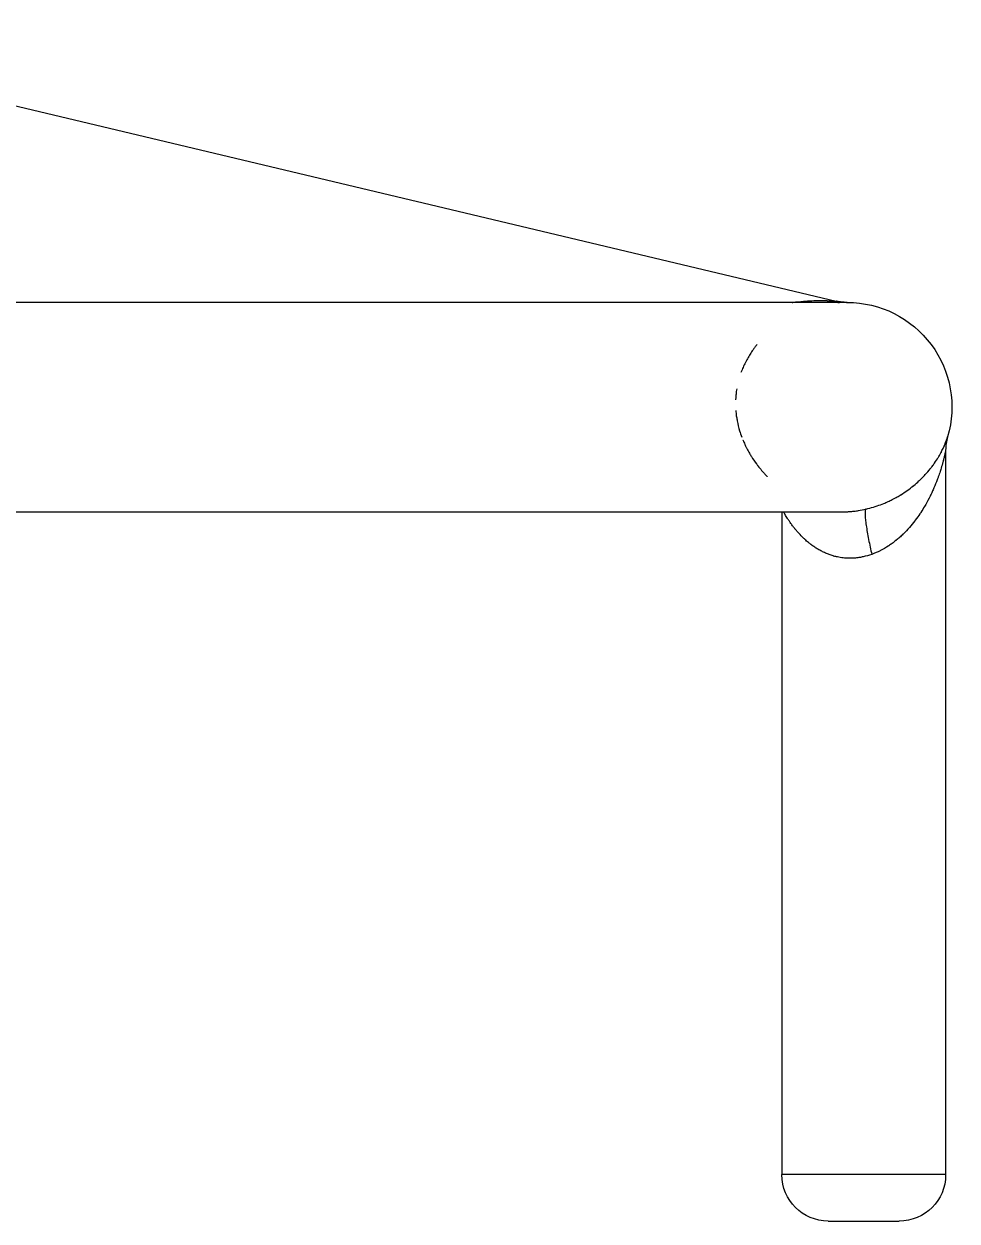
# Model space of a CAD drawing. Header units: millimetres. Extents: x 553637 to 584936, y 5008 to 53898.
# Drawn here: x 562515.8 to 562636.4, y 32642.7 to 32797.4 of the extents above; entities that cross this region are included whole.
import ezdxf

# ---------------------------------------------------------------- set-up
doc = ezdxf.new("R2010")
doc.units = ezdxf.units.MM
doc.header["$LTSCALE"] = 10
doc.header["$MEASUREMENT"] = 0
doc.layers.add('2', color=2, linetype='Continuous')

msp = doc.modelspace()

# ---------------------------------------------------------------- linework, layer by layer
at = {"layer": '2'}
for p, q in [((562470.37, 32797.42), (562620.72, 32761.59)), ((562622.17, 32761.43), (562213.42, 32761.43)), ((562634.89, 32742.33), (562634.89, 32648.7)), ((562213.42, 32734.36), (562621.52, 32734.36)), ((562613.72, 32734.36), (562613.72, 32648.7)), ((562634.89, 32648.7), (562613.72, 32648.7)), ((562619.72, 32642.7), (562628.89, 32642.7))]:
    msp.add_line(p, q, dxfattribs=at)
at = {"layer": '2', "extrusion": (0, 0, -1)}
for centre, radius, start, end in [((-562622.17, 32747.9), 13.53, 90, 196.5717), ((-562619.72, 32648.7), 6, 270, 0), ((-562628.89, 32648.7), 6, 180, 270)]:
    msp.add_arc(centre, radius, start, end, dxfattribs=at)
at = {"layer": '2'}
for points, knots in [([(562615.06, 32761.43), (562615.08, 32761.43), (562615.11, 32761.44), (562615.13, 32761.44), (562615.59, 32761.5), (562616.06, 32761.55), (562616.51, 32761.59), (562616.59, 32761.59), (562616.68, 32761.6), (562616.76, 32761.6), (562617.13, 32761.63), (562617.49, 32761.65), (562617.85, 32761.66), (562617.9, 32761.66), (562617.95, 32761.66), (562618, 32761.66), (562618.38, 32761.67), (562618.75, 32761.67), (562619.1, 32761.67), (562619.13, 32761.66), (562619.15, 32761.66), (562619.17, 32761.66), (562619.35, 32761.66), (562619.51, 32761.66), (562619.67, 32761.65), (562619.69, 32761.65), (562619.7, 32761.65), (562619.72, 32761.65), (562619.88, 32761.64), (562620.03, 32761.64), (562620.16, 32761.63), (562620.17, 32761.63), (562620.19, 32761.63), (562620.2, 32761.63), (562620.26, 32761.62), (562620.31, 32761.62), (562620.36, 32761.62), (562620.38, 32761.62), (562620.39, 32761.62), (562620.4, 32761.62), (562620.45, 32761.61), (562620.49, 32761.61), (562620.53, 32761.61), (562620.54, 32761.61), (562620.56, 32761.61), (562620.57, 32761.61), (562620.6, 32761.6), (562620.62, 32761.6), (562620.65, 32761.6), (562620.68, 32761.6), (562620.7, 32761.6), (562620.71, 32761.6), (562620.71, 32761.6), (562620.72, 32761.59), (562620.72, 32761.59)], [0.91671219, 0.91671219, 0.91671219, 0.91671219, 0.91748168, 0.91748168, 0.91748168, 0.93442558, 0.93442558, 0.93442558, 0.9375, 0.9375, 0.9375, 0.95124636, 0.95124636, 0.95124636, 0.953125, 0.953125, 0.953125, 0.96778669, 0.96778669, 0.96778669, 0.96875, 0.96875, 0.96875, 0.97584517, 0.97584517, 0.97584517, 0.9765625, 0.9765625, 0.9765625, 0.98366394, 0.98366394, 0.98366394, 0.984375, 0.984375, 0.984375, 0.98744696, 0.98744696, 0.98744696, 0.98828125, 0.98828125, 0.98828125, 0.99111832, 0.99111832, 0.99111832, 0.9921875, 0.9921875, 0.9921875, 0.99468624, 0.99468624, 0.99468624, 0.99816808, 0.99816808, 0.99816808, 1, 1, 1, 1]), ([(562615.06, 32761.43), (562615.08, 32761.43), (562615.11, 32761.44), (562615.13, 32761.44), (562615.59, 32761.5), (562616.06, 32761.55), (562616.51, 32761.59)], [0.91671219, 0.91671219, 0.91671219, 0.91671219, 0.91748168, 0.91748168, 0.91748168, 0.93442557, 0.93442557, 0.93442557, 0.93442557]), ([(562619.46, 32761.66), (562619.53, 32761.66), (562619.6, 32761.65), (562619.67, 32761.65), (562619.69, 32761.65), (562619.7, 32761.65), (562619.72, 32761.65), (562619.88, 32761.64), (562620.03, 32761.64), (562620.16, 32761.63), (562620.17, 32761.63), (562620.19, 32761.63), (562620.2, 32761.63), (562620.26, 32761.62), (562620.31, 32761.62), (562620.36, 32761.62), (562620.38, 32761.62), (562620.39, 32761.62), (562620.4, 32761.62), (562620.45, 32761.61), (562620.49, 32761.61), (562620.53, 32761.61), (562620.54, 32761.61), (562620.55, 32761.61), (562620.56, 32761.61)], [0.97269562, 0.97269562, 0.97269562, 0.97269562, 0.97584517, 0.97584517, 0.97584517, 0.9765625, 0.9765625, 0.9765625, 0.98366394, 0.98366394, 0.98366394, 0.984375, 0.984375, 0.984375, 0.98744696, 0.98744696, 0.98744696, 0.98828125, 0.98828125, 0.98828125, 0.99111832, 0.99111832, 0.99111832, 0.99196945, 0.99196945, 0.99196945, 0.99196945]), ([(562620.72, 32761.59), (562621.15, 32761.49), (562621.6, 32761.44), (562622.06, 32761.43), (562622.06, 32761.43), (562622.07, 32761.43)], [0, 0, 0, 0, 1.342558, 1.342558, 1.366059, 1.366059, 1.366059, 1.366059]), ([(562622.13, 32761.43), (562622.13, 32761.43), (562622.12, 32761.43), (562622.12, 32761.43), (562622.11, 32761.43), (562622.1, 32761.43), (562622.08, 32761.43), (562622.05, 32761.43), (562622.03, 32761.43), (562621.99, 32761.43), (562621.98, 32761.43), (562621.96, 32761.43), (562621.95, 32761.43), (562621.93, 32761.43), (562621.9, 32761.43), (562621.87, 32761.43), (562621.83, 32761.43), (562621.78, 32761.43), (562621.73, 32761.42), (562621.65, 32761.42), (562621.57, 32761.42), (562621.48, 32761.41), (562621.45, 32761.41), (562621.41, 32761.41), (562621.38, 32761.41), (562621.25, 32761.4), (562621.12, 32761.39), (562620.97, 32761.38)], [0.5001021, 0.5001021, 0.5001021, 0.5001021, 0.50295142, 0.50295142, 0.50295142, 0.5082466, 0.5082466, 0.5082466, 0.51349697, 0.51349697, 0.51349697, 0.515625, 0.515625, 0.515625, 0.51869856, 0.51869856, 0.51869856, 0.52381885, 0.52381885, 0.52381885, 0.53125, 0.53125, 0.53125, 0.53385718, 0.53385718, 0.53385718, 0.54369392, 0.54369392, 0.54369392, 0.54369392]), ([(562610.53, 32756), (562610.48, 32755.94), (562610.43, 32755.87), (562610.37, 32755.8), (562610.28, 32755.69), (562610.2, 32755.58), (562610.11, 32755.46), (562609.97, 32755.27), (562609.84, 32755.08), (562609.71, 32754.89), (562609.59, 32754.7), (562609.46, 32754.5), (562609.35, 32754.29), (562609.23, 32754.09), (562609.12, 32753.89), (562609.01, 32753.67), (562608.9, 32753.46), (562608.8, 32753.25), (562608.71, 32753.02), (562608.66, 32752.93), (562608.62, 32752.83), (562608.58, 32752.73), (562608.53, 32752.6), (562608.48, 32752.48), (562608.44, 32752.35)], [0.73135587, 0.73135587, 0.73135587, 0.73135587, 0.734375, 0.734375, 0.734375, 0.73934301, 0.73934301, 0.73934301, 0.74722213, 0.74722213, 0.74722213, 0.75498936, 0.75498936, 0.75498936, 0.76263973, 0.76263973, 0.76263973, 0.77015925, 0.77015925, 0.77015925, 0.7734375, 0.7734375, 0.7734375, 0.77758438, 0.77758438, 0.77758438, 0.77758438]), ([(562607.89, 32750.28), (562607.85, 32750.04), (562607.82, 32749.8), (562607.8, 32749.57), (562607.78, 32749.39), (562607.77, 32749.21), (562607.76, 32749.03), (562607.75, 32748.97), (562607.75, 32748.91), (562607.75, 32748.86)], [0.79951957, 0.79951957, 0.79951957, 0.79951957, 0.80688435, 0.80688435, 0.80688435, 0.8125, 0.8125, 0.8125, 0.81437487, 0.81437487, 0.81437487, 0.81437487]), ([(562607.77, 32747.47), (562607.79, 32747.23), (562607.81, 32747.01), (562607.84, 32746.78), (562607.87, 32746.6), (562607.9, 32746.43), (562607.93, 32746.26), (562607.93, 32746.21), (562607.94, 32746.16), (562607.95, 32746.12), (562608.04, 32745.67), (562608.14, 32745.25), (562608.26, 32744.85), (562608.35, 32744.56), (562608.44, 32744.29), (562608.54, 32744.03)], [0.8297008, 0.8297008, 0.8297008, 0.8297008, 0.83752748, 0.83752748, 0.83752748, 0.84375, 0.84375, 0.84375, 0.84549183, 0.84549183, 0.84549183, 0.86183844, 0.86183844, 0.86183844, 0.87323682, 0.87323682, 0.87323682, 0.87323682]), ([(562608.69, 32743.65), (562608.77, 32743.46), (562608.85, 32743.27), (562608.94, 32743.08), (562608.97, 32743.01), (562609, 32742.94), (562609.04, 32742.87), (562609.09, 32742.76), (562609.15, 32742.64), (562609.21, 32742.53), (562609.31, 32742.33), (562609.42, 32742.13), (562609.54, 32741.93), (562609.62, 32741.79), (562609.7, 32741.65), (562609.79, 32741.51), (562610, 32741.18), (562610.21, 32740.87), (562610.43, 32740.58), (562610.5, 32740.48), (562610.56, 32740.39), (562610.63, 32740.3), (562610.79, 32740.1), (562610.95, 32739.91), (562611.11, 32739.72), (562611.22, 32739.59), (562611.34, 32739.46), (562611.46, 32739.33), (562611.57, 32739.2), (562611.69, 32739.08), (562611.8, 32738.97)], [0.87870207, 0.87870207, 0.87870207, 0.87870207, 0.88731256, 0.88731256, 0.88731256, 0.890625, 0.890625, 0.890625, 0.89602615, 0.89602615, 0.89602615, 0.90625, 0.90625, 0.90625, 0.91373751, 0.91373751, 0.91373751, 0.93180909, 0.93180909, 0.93180909, 0.9375, 0.9375, 0.9375, 0.95024047, 0.95024047, 0.95024047, 0.95959332, 0.95959332, 0.95959332, 0.96875, 0.96875, 0.96875, 0.96875]), ([(562624.58, 32734.71), (562624.67, 32734.73), (562624.76, 32734.76), (562624.85, 32734.78), (562625.17, 32734.86), (562625.47, 32734.94), (562625.77, 32735.04), (562625.86, 32735.07), (562625.95, 32735.1), (562626.04, 32735.13), (562626.34, 32735.23), (562626.63, 32735.34), (562626.91, 32735.45), (562626.99, 32735.49), (562627.06, 32735.52), (562627.14, 32735.55), (562627.25, 32735.6), (562627.35, 32735.64), (562627.46, 32735.69), (562627.64, 32735.77), (562627.81, 32735.86), (562627.99, 32735.95), (562628.05, 32735.98), (562628.11, 32736.01), (562628.17, 32736.04), (562628.28, 32736.1), (562628.39, 32736.16), (562628.5, 32736.22), (562628.67, 32736.32), (562628.84, 32736.41), (562629, 32736.51), (562629.03, 32736.53), (562629.07, 32736.55), (562629.1, 32736.57), (562629.39, 32736.75), (562629.66, 32736.93), (562629.92, 32737.12), (562630.2, 32737.32), (562630.47, 32737.52), (562630.73, 32737.73), (562630.74, 32737.74), (562630.76, 32737.76), (562630.78, 32737.77), (562631.01, 32737.96), (562631.23, 32738.15), (562631.43, 32738.35), (562631.48, 32738.39), (562631.52, 32738.43), (562631.56, 32738.47), (562631.74, 32738.64), (562631.91, 32738.8), (562632.07, 32738.97), (562632.14, 32739.04), (562632.2, 32739.11), (562632.26, 32739.18), (562632.49, 32739.43), (562632.69, 32739.67), (562632.89, 32739.92), (562632.98, 32740.02), (562633.06, 32740.13), (562633.14, 32740.24), (562633.25, 32740.38), (562633.35, 32740.52), (562633.44, 32740.66), (562633.62, 32740.91), (562633.78, 32741.16), (562633.93, 32741.4), (562633.95, 32741.43), (562633.97, 32741.47), (562633.99, 32741.5), (562634.11, 32741.72), (562634.23, 32741.93), (562634.34, 32742.14), (562634.44, 32742.32), (562634.53, 32742.51), (562634.61, 32742.68), (562634.63, 32742.73), (562634.65, 32742.78), (562634.68, 32742.83), (562634.73, 32742.95), (562634.77, 32743.05), (562634.81, 32743.16), (562634.82, 32743.17), (562634.83, 32743.19), (562634.83, 32743.2)], [0.2152678, 0.2152678, 0.2152678, 0.2152678, 0.21875, 0.21875, 0.21875, 0.2307283, 0.2307283, 0.2307283, 0.234375, 0.234375, 0.234375, 0.2465938, 0.2465938, 0.2465938, 0.25, 0.25, 0.25, 0.2546605, 0.2546605, 0.2546605, 0.2628151, 0.2628151, 0.2628151, 0.265625, 0.265625, 0.265625, 0.2710616, 0.2710616, 0.2710616, 0.279402, 0.279402, 0.279402, 0.28125, 0.28125, 0.28125, 0.2963331, 0.2963331, 0.2963331, 0.3125, 0.3125, 0.3125, 0.3135889, 0.3135889, 0.3135889, 0.328125, 0.328125, 0.328125, 0.3311365, 0.3311365, 0.3311365, 0.34375, 0.34375, 0.34375, 0.3489301, 0.3489301, 0.3489301, 0.366956, 0.366956, 0.366956, 0.375, 0.375, 0.375, 0.3852273, 0.3852273, 0.3852273, 0.4037688, 0.4037688, 0.4037688, 0.40625, 0.40625, 0.40625, 0.422614, 0.422614, 0.422614, 0.4375, 0.4375, 0.4375, 0.4418471, 0.4418471, 0.4418471, 0.451653, 0.451653, 0.451653, 0.453125, 0.453125, 0.453125, 0.453125]), ([(562625.77, 32735.04), (562625.86, 32735.07), (562625.95, 32735.1), (562626.04, 32735.13), (562626.34, 32735.23), (562626.63, 32735.34), (562626.91, 32735.45), (562626.99, 32735.49), (562627.06, 32735.52), (562627.14, 32735.55), (562627.25, 32735.6), (562627.35, 32735.64), (562627.46, 32735.69), (562627.64, 32735.77), (562627.81, 32735.86), (562627.99, 32735.95), (562628.05, 32735.98), (562628.11, 32736.01), (562628.17, 32736.04), (562628.28, 32736.1), (562628.39, 32736.16), (562628.5, 32736.22), (562628.67, 32736.32), (562628.84, 32736.41), (562629, 32736.51), (562629.03, 32736.53), (562629.07, 32736.55), (562629.1, 32736.57), (562629.39, 32736.75), (562629.66, 32736.93), (562629.92, 32737.12), (562630.2, 32737.32), (562630.47, 32737.52), (562630.73, 32737.73), (562630.74, 32737.74), (562630.76, 32737.76), (562630.78, 32737.77), (562631.01, 32737.96), (562631.23, 32738.15), (562631.43, 32738.35), (562631.48, 32738.39), (562631.52, 32738.43), (562631.56, 32738.47), (562631.74, 32738.64), (562631.91, 32738.8), (562632.07, 32738.97), (562632.14, 32739.04), (562632.2, 32739.11), (562632.26, 32739.18), (562632.49, 32739.43), (562632.69, 32739.67), (562632.89, 32739.92), (562632.98, 32740.02), (562633.06, 32740.13), (562633.14, 32740.24), (562633.25, 32740.38), (562633.35, 32740.52), (562633.44, 32740.66), (562633.62, 32740.91), (562633.78, 32741.16), (562633.93, 32741.4), (562633.95, 32741.43), (562633.97, 32741.47), (562633.99, 32741.5), (562634.11, 32741.72), (562634.23, 32741.93), (562634.34, 32742.14), (562634.44, 32742.32), (562634.53, 32742.51), (562634.61, 32742.68), (562634.63, 32742.73), (562634.65, 32742.78), (562634.68, 32742.83), (562634.73, 32742.95), (562634.77, 32743.05), (562634.81, 32743.16), (562634.82, 32743.17), (562634.83, 32743.19), (562634.83, 32743.2)], [0.2307283, 0.2307283, 0.2307283, 0.2307283, 0.234375, 0.234375, 0.234375, 0.2465938, 0.2465938, 0.2465938, 0.25, 0.25, 0.25, 0.2546605, 0.2546605, 0.2546605, 0.2628151, 0.2628151, 0.2628151, 0.265625, 0.265625, 0.265625, 0.2710616, 0.2710616, 0.2710616, 0.279402, 0.279402, 0.279402, 0.28125, 0.28125, 0.28125, 0.2963331, 0.2963331, 0.2963331, 0.3125, 0.3125, 0.3125, 0.3135889, 0.3135889, 0.3135889, 0.328125, 0.328125, 0.328125, 0.3311365, 0.3311365, 0.3311365, 0.34375, 0.34375, 0.34375, 0.3489301, 0.3489301, 0.3489301, 0.366956, 0.366956, 0.366956, 0.375, 0.375, 0.375, 0.3852273, 0.3852273, 0.3852273, 0.4037688, 0.4037688, 0.4037688, 0.40625, 0.40625, 0.40625, 0.422614, 0.422614, 0.422614, 0.4375, 0.4375, 0.4375, 0.4418471, 0.4418471, 0.4418471, 0.451653, 0.451653, 0.451653, 0.453125, 0.453125, 0.453125, 0.453125]), ([(562634.95, 32743.49), (562634.92, 32743.42), (562634.89, 32743.34), (562634.86, 32743.26), (562634.85, 32743.23), (562634.84, 32743.21), (562634.83, 32743.18), (562634.82, 32743.17), (562634.82, 32743.16), (562634.81, 32743.15)], [0.53638991, 0.53638991, 0.53638991, 0.53638991, 0.54457796, 0.54457796, 0.54457796, 0.546875, 0.546875, 0.546875, 0.54806097, 0.54806097, 0.54806097, 0.54806097]), ([(562634.83, 32743.2), (562634.87, 32743.29), (562634.9, 32743.37), (562634.93, 32743.45), (562634.96, 32743.52), (562634.98, 32743.58), (562635, 32743.63), (562635.01, 32743.66), (562635.02, 32743.68), (562635.03, 32743.7), (562635.04, 32743.74), (562635.05, 32743.78), (562635.07, 32743.81), (562635.08, 32743.84), (562635.09, 32743.87), (562635.1, 32743.9)], [0.453125, 0.453125, 0.453125, 0.453125, 0.46160462, 0.46160462, 0.46160462, 0.46875, 0.46875, 0.46875, 0.4717427, 0.4717427, 0.4717427, 0.47690371, 0.47690371, 0.47690371, 0.48211945, 0.48211945, 0.48211945, 0.48211945]), ([(562634.83, 32743.2), (562634.87, 32743.29), (562634.9, 32743.37), (562634.93, 32743.45), (562634.95, 32743.5), (562634.97, 32743.54), (562634.98, 32743.58)], [0.453125, 0.453125, 0.453125, 0.453125, 0.46160462, 0.46160462, 0.46160462, 0.46655526, 0.46655526, 0.46655526, 0.46655526]), ([(562635.03, 32743.7), (562635.04, 32743.74), (562635.05, 32743.78), (562635.07, 32743.81), (562635.08, 32743.84), (562635.09, 32743.87), (562635.1, 32743.9)], [0.47174278, 0.47174278, 0.47174278, 0.47174278, 0.47690371, 0.47690371, 0.47690371, 0.48211945, 0.48211945, 0.48211945, 0.48211945]), ([(562635.1, 32743.9), (562635.1, 32743.91), (562635.1, 32743.92), (562635.11, 32743.93), (562635.12, 32743.97), (562635.13, 32744), (562635.14, 32744.01), (562635.14, 32744.03), (562635.14, 32744.03), (562635.14, 32744.04)], [0.48211945, 0.48211945, 0.48211945, 0.48211945, 0.484375, 0.484375, 0.484375, 0.49266119, 0.49266119, 0.49266119, 0.4979792, 0.4979792, 0.4979792, 0.4979792]), ([(562634.89, 32742.32), (562634.89, 32742.31), (562634.89, 32742.3), (562634.89, 32742.29), (562634.88, 32742.27), (562634.87, 32742.23), (562634.86, 32742.18), (562634.86, 32742.16), (562634.86, 32742.15), (562634.85, 32742.13), (562634.84, 32742.09), (562634.83, 32742.04), (562634.82, 32742), (562634.82, 32741.97), (562634.81, 32741.94), (562634.8, 32741.91), (562634.8, 32741.89), (562634.8, 32741.87), (562634.79, 32741.84), (562634.77, 32741.76), (562634.75, 32741.66), (562634.72, 32741.56), (562634.72, 32741.53), (562634.71, 32741.51), (562634.71, 32741.48), (562634.67, 32741.35), (562634.64, 32741.2), (562634.6, 32741.06), (562634.57, 32740.95), (562634.54, 32740.84), (562634.51, 32740.73), (562634.5, 32740.68), (562634.49, 32740.64), (562634.48, 32740.59), (562634.41, 32740.34), (562634.33, 32740.08), (562634.25, 32739.82), (562634.23, 32739.74), (562634.2, 32739.66), (562634.17, 32739.58), (562634.1, 32739.35), (562634.02, 32739.11), (562633.93, 32738.88), (562633.89, 32738.76), (562633.85, 32738.64), (562633.8, 32738.52), (562633.67, 32738.16), (562633.53, 32737.81), (562633.37, 32737.45), (562633.3, 32737.28), (562633.23, 32737.12), (562633.15, 32736.95), (562633.06, 32736.76), (562632.97, 32736.57), (562632.87, 32736.38), (562632.7, 32736.02), (562632.51, 32735.67), (562632.31, 32735.32), (562632.26, 32735.23), (562632.21, 32735.14), (562632.16, 32735.05), (562632.01, 32734.8), (562631.85, 32734.54), (562631.68, 32734.29), (562631.64, 32734.23), (562631.61, 32734.18), (562631.57, 32734.12), (562631.38, 32733.84), (562631.18, 32733.56), (562630.97, 32733.29), (562630.95, 32733.26), (562630.93, 32733.23), (562630.91, 32733.21), (562630.69, 32732.91), (562630.45, 32732.62), (562630.2, 32732.34), (562629.95, 32732.05), (562629.68, 32731.77), (562629.4, 32731.49), (562629.39, 32731.48), (562629.37, 32731.47), (562629.36, 32731.46), (562629.22, 32731.32), (562629.07, 32731.18), (562628.92, 32731.05), (562628.79, 32730.93), (562628.65, 32730.82), (562628.51, 32730.7), (562628.49, 32730.69), (562628.47, 32730.67), (562628.45, 32730.65), (562628.29, 32730.52), (562628.13, 32730.4), (562627.97, 32730.28), (562627.83, 32730.18), (562627.69, 32730.08), (562627.54, 32729.99), (562627.52, 32729.97), (562627.49, 32729.95), (562627.47, 32729.94), (562627.15, 32729.73), (562626.83, 32729.54), (562626.49, 32729.37), (562626.47, 32729.36), (562626.45, 32729.35), (562626.43, 32729.34), (562626.08, 32729.16), (562625.72, 32729), (562625.34, 32728.87)], [0.7421875, 0.7421875, 0.7421875, 0.7421875, 0.744628, 0.744628, 0.744628, 0.75, 0.75, 0.75, 0.7518116, 0.7518116, 0.7518116, 0.7555325, 0.7555325, 0.7555325, 0.7578125, 0.7578125, 0.7578125, 0.759356, 0.759356, 0.759356, 0.765625, 0.765625, 0.765625, 0.767259, 0.767259, 0.767259, 0.7754203, 0.7754203, 0.7754203, 0.78125, 0.78125, 0.78125, 0.7837787, 0.7837787, 0.7837787, 0.796875, 0.796875, 0.796875, 0.8008771, 0.8008771, 0.8008771, 0.8125, 0.8125, 0.8125, 0.8182701, 0.8182701, 0.8182701, 0.8357429, 0.8357429, 0.8357429, 0.84375, 0.84375, 0.84375, 0.8531885, 0.8531885, 0.8531885, 0.8705493, 0.8705493, 0.8705493, 0.875, 0.875, 0.875, 0.8877892, 0.8877892, 0.8877892, 0.890625, 0.890625, 0.890625, 0.9048574, 0.9048574, 0.9048574, 0.90625, 0.90625, 0.90625, 0.9216444, 0.9216444, 0.9216444, 0.9375, 0.9375, 0.9375, 0.9380986, 0.9380986, 0.9380986, 0.9461965, 0.9461965, 0.9461965, 0.953125, 0.953125, 0.953125, 0.9541934, 0.9541934, 0.9541934, 0.9620908, 0.9620908, 0.9620908, 0.96875, 0.96875, 0.96875, 0.9698835, 0.9698835, 0.9698835, 0.984375, 0.984375, 0.984375, 0.9851432, 0.9851432, 0.9851432, 1, 1, 1, 1]), ([(562634.7, 32742.89), (562634.67, 32742.82), (562634.63, 32742.74), (562634.6, 32742.66), (562634.59, 32742.64), (562634.58, 32742.62), (562634.57, 32742.6), (562634.54, 32742.54), (562634.51, 32742.48), (562634.48, 32742.42)], [0.55589604, 0.55589604, 0.55589604, 0.55589604, 0.5625, 0.5625, 0.5625, 0.56413008, 0.56413008, 0.56413008, 0.56927957, 0.56927957, 0.56927957, 0.56927957]), ([(562634.89, 32742.32), (562634.89, 32742.31), (562634.89, 32742.3), (562634.89, 32742.29), (562634.88, 32742.27), (562634.87, 32742.23), (562634.86, 32742.18), (562634.86, 32742.16), (562634.86, 32742.15), (562634.85, 32742.13), (562634.84, 32742.09), (562634.83, 32742.04), (562634.82, 32742), (562634.82, 32741.97), (562634.81, 32741.94), (562634.8, 32741.91), (562634.8, 32741.89), (562634.8, 32741.87), (562634.79, 32741.84), (562634.77, 32741.76), (562634.75, 32741.66), (562634.72, 32741.56), (562634.72, 32741.53), (562634.71, 32741.51), (562634.71, 32741.48), (562634.67, 32741.35), (562634.64, 32741.2), (562634.6, 32741.06), (562634.59, 32741.02), (562634.58, 32740.98), (562634.57, 32740.94)], [0.7421875, 0.7421875, 0.7421875, 0.7421875, 0.74462804, 0.74462804, 0.74462804, 0.75, 0.75, 0.75, 0.75181155, 0.75181155, 0.75181155, 0.75553249, 0.75553249, 0.75553249, 0.7578125, 0.7578125, 0.7578125, 0.759356, 0.759356, 0.759356, 0.765625, 0.765625, 0.765625, 0.76725897, 0.76725897, 0.76725897, 0.77542029, 0.77542029, 0.77542029, 0.7774733, 0.7774733, 0.7774733, 0.7774733]), ([(562634.54, 32740.84), (562634.53, 32740.8), (562634.52, 32740.77), (562634.51, 32740.73), (562634.5, 32740.68), (562634.49, 32740.64), (562634.48, 32740.59), (562634.41, 32740.34), (562634.33, 32740.08), (562634.25, 32739.82), (562634.23, 32739.74), (562634.2, 32739.66), (562634.17, 32739.58), (562634.1, 32739.35), (562634.02, 32739.11), (562633.93, 32738.88), (562633.89, 32738.76), (562633.85, 32738.64), (562633.8, 32738.52), (562633.67, 32738.16), (562633.53, 32737.81), (562633.37, 32737.45), (562633.3, 32737.28), (562633.23, 32737.12), (562633.15, 32736.95), (562633.06, 32736.76), (562632.97, 32736.57), (562632.87, 32736.38), (562632.7, 32736.02), (562632.51, 32735.67), (562632.31, 32735.32), (562632.26, 32735.23), (562632.21, 32735.14), (562632.16, 32735.05), (562632.01, 32734.8), (562631.85, 32734.54), (562631.68, 32734.29), (562631.64, 32734.23), (562631.61, 32734.18), (562631.57, 32734.12), (562631.38, 32733.84), (562631.18, 32733.56), (562630.97, 32733.29), (562630.95, 32733.26), (562630.93, 32733.23), (562630.91, 32733.21), (562630.69, 32732.91), (562630.45, 32732.62), (562630.2, 32732.34), (562629.95, 32732.05), (562629.68, 32731.77), (562629.4, 32731.49), (562629.39, 32731.48), (562629.37, 32731.47), (562629.36, 32731.46), (562629.22, 32731.32), (562629.07, 32731.18), (562628.92, 32731.05), (562628.79, 32730.93), (562628.65, 32730.82), (562628.51, 32730.7), (562628.49, 32730.69), (562628.47, 32730.67), (562628.45, 32730.65), (562628.29, 32730.52), (562628.13, 32730.4), (562627.97, 32730.28), (562627.83, 32730.18), (562627.69, 32730.08), (562627.54, 32729.99), (562627.52, 32729.97), (562627.49, 32729.95), (562627.47, 32729.94), (562627.15, 32729.73), (562626.83, 32729.54), (562626.49, 32729.37), (562626.47, 32729.36), (562626.45, 32729.35), (562626.43, 32729.34), (562626.08, 32729.16), (562625.72, 32729), (562625.34, 32728.87)], [0.7794003, 0.7794003, 0.7794003, 0.7794003, 0.78125, 0.78125, 0.78125, 0.7837787, 0.7837787, 0.7837787, 0.796875, 0.796875, 0.796875, 0.8008771, 0.8008771, 0.8008771, 0.8125, 0.8125, 0.8125, 0.8182701, 0.8182701, 0.8182701, 0.8357429, 0.8357429, 0.8357429, 0.84375, 0.84375, 0.84375, 0.8531885, 0.8531885, 0.8531885, 0.8705493, 0.8705493, 0.8705493, 0.875, 0.875, 0.875, 0.8877892, 0.8877892, 0.8877892, 0.890625, 0.890625, 0.890625, 0.9048574, 0.9048574, 0.9048574, 0.90625, 0.90625, 0.90625, 0.9216444, 0.9216444, 0.9216444, 0.9375, 0.9375, 0.9375, 0.9380986, 0.9380986, 0.9380986, 0.9461965, 0.9461965, 0.9461965, 0.953125, 0.953125, 0.953125, 0.9541934, 0.9541934, 0.9541934, 0.9620908, 0.9620908, 0.9620908, 0.96875, 0.96875, 0.96875, 0.9698835, 0.9698835, 0.9698835, 0.984375, 0.984375, 0.984375, 0.9851432, 0.9851432, 0.9851432, 1, 1, 1, 1]), ([(562619.37, 32729.03), (562619.36, 32729.03), (562619.36, 32729.03), (562619.35, 32729.03), (562619.19, 32729.11), (562619.03, 32729.18), (562618.88, 32729.26), (562618.71, 32729.35), (562618.54, 32729.44), (562618.38, 32729.53), (562618.24, 32729.62), (562618.11, 32729.7), (562617.98, 32729.79), (562617.83, 32729.89), (562617.69, 32729.98), (562617.56, 32730.09), (562617.54, 32730.1), (562617.52, 32730.11), (562617.5, 32730.13), (562617.38, 32730.22), (562617.26, 32730.31), (562617.15, 32730.4), (562617, 32730.53), (562616.85, 32730.66), (562616.71, 32730.78), (562616.61, 32730.88), (562616.51, 32730.97), (562616.41, 32731.07), (562616.18, 32731.3), (562615.96, 32731.53), (562615.75, 32731.76), (562615.65, 32731.88), (562615.55, 32732), (562615.46, 32732.12), (562615.44, 32732.14), (562615.42, 32732.16), (562615.41, 32732.18), (562615.33, 32732.27), (562615.25, 32732.37), (562615.18, 32732.47), (562615.07, 32732.6), (562614.98, 32732.74), (562614.88, 32732.87), (562614.82, 32732.96), (562614.75, 32733.05), (562614.69, 32733.14), (562614.6, 32733.27), (562614.52, 32733.4), (562614.44, 32733.52), (562614.39, 32733.6), (562614.34, 32733.68), (562614.29, 32733.75), (562614.24, 32733.85), (562614.18, 32733.94), (562614.13, 32734.02), (562614.12, 32734.04), (562614.1, 32734.07), (562614.09, 32734.09), (562614.06, 32734.15), (562614.02, 32734.21), (562613.99, 32734.26), (562613.98, 32734.28), (562613.96, 32734.31), (562613.95, 32734.33), (562613.95, 32734.34), (562613.94, 32734.35), (562613.93, 32734.36)], [0.078125, 0.078125, 0.078125, 0.078125, 0.078287, 0.078287, 0.078287, 0.0856858, 0.0856858, 0.0856858, 0.09375, 0.09375, 0.09375, 0.1007127, 0.1007127, 0.1007127, 0.1083311, 0.1083311, 0.1083311, 0.109375, 0.109375, 0.109375, 0.1160108, 0.1160108, 0.1160108, 0.125, 0.125, 0.125, 0.131501, 0.131501, 0.131501, 0.1471078, 0.1471078, 0.1471078, 0.1549336, 0.1549336, 0.1549336, 0.15625, 0.15625, 0.15625, 0.1627524, 0.1627524, 0.1627524, 0.171875, 0.171875, 0.171875, 0.1782891, 0.1782891, 0.1782891, 0.1875, 0.1875, 0.1875, 0.1935874, 0.1935874, 0.1935874, 0.2011061, 0.2011061, 0.2011061, 0.203125, 0.203125, 0.203125, 0.2085107, 0.2085107, 0.2085107, 0.2109375, 0.2109375, 0.2109375, 0.2121426, 0.2121426, 0.2121426, 0.2121426]), ([(562620.92, 32734.38), (562620.97, 32734.37), (562621.03, 32734.37), (562621.08, 32734.37), (562621.22, 32734.36), (562621.37, 32734.36), (562621.52, 32734.36), (562621.73, 32734.36), (562621.93, 32734.37), (562622.14, 32734.38), (562622.2, 32734.38), (562622.27, 32734.38), (562622.34, 32734.39), (562622.48, 32734.4), (562622.62, 32734.41), (562622.75, 32734.42), (562622.96, 32734.44), (562623.16, 32734.46), (562623.37, 32734.49), (562623.45, 32734.5), (562623.53, 32734.51), (562623.61, 32734.53), (562623.93, 32734.58), (562624.25, 32734.64), (562624.57, 32734.71)], [0.16992659, 0.16992659, 0.16992659, 0.16992659, 0.171875, 0.171875, 0.171875, 0.17743484, 0.17743484, 0.17743484, 0.18497085, 0.18497085, 0.18497085, 0.1875, 0.1875, 0.1875, 0.19252633, 0.19252633, 0.19252633, 0.20009775, 0.20009775, 0.20009775, 0.203125, 0.203125, 0.203125, 0.21518082, 0.21518082, 0.21518082, 0.21518082]), ([(562621.51, 32734.36), (562621.52, 32734.36), (562621.52, 32734.36), (562621.52, 32734.36), (562621.73, 32734.36), (562621.93, 32734.37), (562622.14, 32734.38), (562622.2, 32734.38), (562622.27, 32734.38), (562622.34, 32734.39), (562622.48, 32734.4), (562622.62, 32734.41), (562622.75, 32734.42), (562622.96, 32734.44), (562623.16, 32734.46), (562623.37, 32734.49), (562623.45, 32734.5), (562623.53, 32734.51), (562623.61, 32734.53), (562623.93, 32734.58), (562624.25, 32734.64), (562624.57, 32734.71)], [0.17733588, 0.17733588, 0.17733588, 0.17733588, 0.17743484, 0.17743484, 0.17743484, 0.18497085, 0.18497085, 0.18497085, 0.1875, 0.1875, 0.1875, 0.19252633, 0.19252633, 0.19252633, 0.20009775, 0.20009775, 0.20009775, 0.203125, 0.203125, 0.203125, 0.21518082, 0.21518082, 0.21518082, 0.21518082]), ([(562625.34, 32728.87), (562624.97, 32728.73), (562624.6, 32728.63), (562624.23, 32728.55), (562624.19, 32728.54), (562624.16, 32728.53), (562624.12, 32728.53), (562623.97, 32728.49), (562623.82, 32728.47), (562623.67, 32728.45), (562623.48, 32728.42), (562623.29, 32728.4), (562623.1, 32728.38), (562622.91, 32728.37), (562622.72, 32728.36), (562622.53, 32728.36), (562622.34, 32728.36), (562622.16, 32728.37), (562621.98, 32728.38), (562621.87, 32728.39), (562621.75, 32728.4), (562621.64, 32728.41), (562621.39, 32728.44), (562621.14, 32728.48), (562620.9, 32728.54), (562620.75, 32728.57), (562620.61, 32728.6), (562620.46, 32728.64), (562620.43, 32728.65), (562620.4, 32728.66), (562620.37, 32728.67), (562620.19, 32728.72), (562620.02, 32728.77), (562619.85, 32728.84), (562619.69, 32728.9), (562619.52, 32728.96), (562619.37, 32729.03)], [0, 0, 0, 0, 0.01429293, 0.01429293, 0.01429293, 0.015625, 0.015625, 0.015625, 0.02141451, 0.02141451, 0.02141451, 0.02848774, 0.02848774, 0.02848774, 0.03554256, 0.03554256, 0.03554256, 0.04259878, 0.04259878, 0.04259878, 0.046875, 0.046875, 0.046875, 0.05668349, 0.05668349, 0.05668349, 0.0625, 0.0625, 0.0625, 0.0637722, 0.0637722, 0.0637722, 0.07097502, 0.07097502, 0.07097502, 0.078125, 0.078125, 0.078125, 0.078125]), ([(562625.34, 32728.87), (562624.97, 32728.73), (562624.6, 32728.63), (562624.23, 32728.55), (562624.19, 32728.54), (562624.16, 32728.53), (562624.12, 32728.53), (562623.97, 32728.49), (562623.82, 32728.47), (562623.67, 32728.45)], [0, 0, 0, 0, 0.01429293, 0.01429293, 0.01429293, 0.015625, 0.015625, 0.015625, 0.02141451, 0.02141451, 0.02141451, 0.02141451])]:
    msp.add_open_spline(points, degree=3, knots=knots, dxfattribs=at)
for points, weights in [([(562622.07, 32761.43), (562621.39, 32761.44), (562620.72, 32761.59)], [0.999487149477, 0.993245543602, 0.999999445494]), ([(562624.57, 32734.71), (562624.06, 32734.49), (562625.34, 32728.87)], [0.999997224358, 0.720984405543, 0.999999835401])]:
    msp.add_rational_spline(points, weights, degree=2, dxfattribs=at)
for points in [[(562620.97, 32761.38), (562620.97, 32761.38), (562620.97, 32761.38), (562620.97, 32761.38)], [(562608.69, 32743.66), (562608.69, 32743.66), (562608.69, 32743.65), (562608.69, 32743.65)], [(562635.14, 32744.04), (562634.98, 32743.48), (562634.89, 32742.9), (562634.89, 32742.33)], [(562635.13, 32743.99), (562635.12, 32743.98), (562635.12, 32743.97), (562635.12, 32743.96)], [(562635.14, 32744.04), (562635.14, 32744.04), (562635.14, 32744.04), (562635.14, 32744.04)], [(562634.31, 32742.09), (562634.3, 32742.06), (562634.28, 32742.03), (562634.27, 32742.01)], [(562634.89, 32742.33), (562634.89, 32742.33), (562634.89, 32742.32), (562634.89, 32742.32)], [(562634.89, 32742.32), (562634.89, 32742.32), (562634.89, 32742.32), (562634.89, 32742.32)], [(562611.8, 32738.97), (562611.8, 32738.96), (562611.81, 32738.96), (562611.81, 32738.95)], [(562621.5, 32734.36), (562621.51, 32734.36), (562621.51, 32734.36), (562621.51, 32734.36)], [(562624.57, 32734.71), (562624.57, 32734.71), (562624.58, 32734.71), (562624.58, 32734.71)], [(562624.58, 32734.71), (562624.58, 32734.71), (562624.58, 32734.71), (562624.58, 32734.71)], [(562619.85, 32728.84), (562619.69, 32728.9), (562619.52, 32728.96), (562619.37, 32729.03)]]:
    msp.add_open_spline(points, degree=3, dxfattribs=at)

doc.saveas('drawing.dxf')
